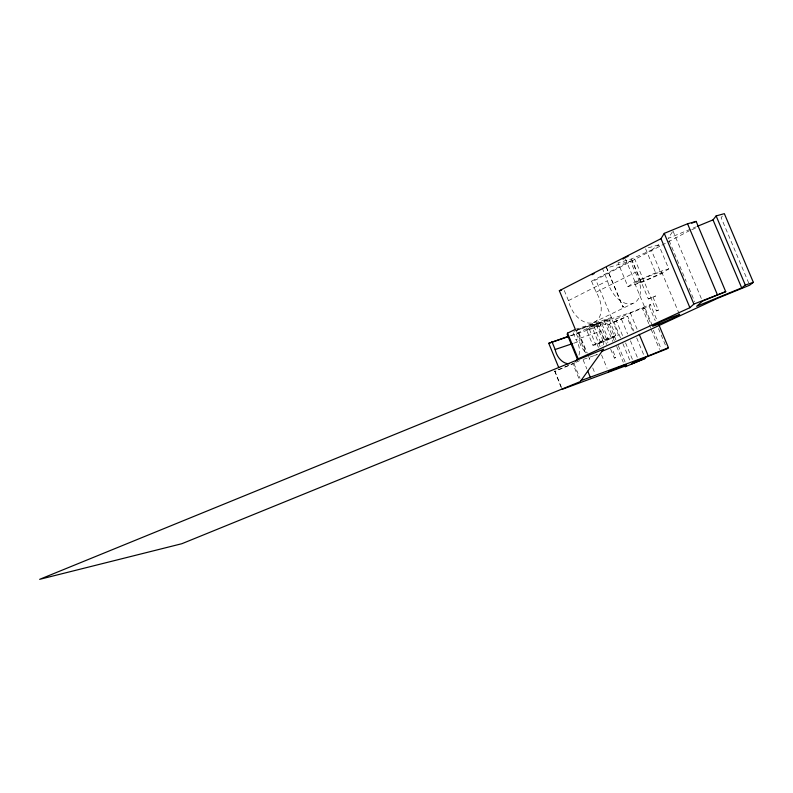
<?xml version="1.0" encoding="UTF-8"?>
<svg xmlns="http://www.w3.org/2000/svg" width="793" height="793" viewBox="0 0 793 793"><rect width="100%" height="100%" fill="white"/><g stroke="black" fill="none" stroke-linecap="round" stroke-linejoin="round"><path stroke-width="0.59" stroke-dasharray="3.96 2.97" d="M561.008 387.212L554.793 371.074L572.843 363.719L579.306 379.391M600.142 346.719L591.657 326.24L592.906 323.752L602.095 345.926M614.307 340.732L607.725 324.862L608.915 322.929L615.923 339.939M589.605 358.832L589.12 359.179L589.605 358.832L587.722 354.293M623.04 307.159L623.635 306.237L623.04 307.159L606.526 267.469M620.493 337.868L613.871 321.928L615.685 319.123L643.916 307.565L651.003 324.555M672.375 231.893L668.162 238.386L696.195 226.818M648.783 323.673L642.707 309.101L643.916 307.565M642.707 309.101L649.11 306.048L650.399 304.472L657.04 320.402M722.403 216.043L721.115 217.639L748.681 282.962M651.35 250.182L658.715 244.878L668.767 268.877L661.243 273.843L641.071 282.605L627.947 286.63L618.034 262.83L631.238 259.043L651.35 250.182L661.243 273.843M627.947 286.63L635.015 281.832L655.662 272.842L668.767 268.877M564.289 290.506L568.472 300.626A22.66 14.849 63.5 0 0 593.144 322.692A22.66 14.849 63.5 0 0 596.118 292.171L591.548 281.158L595.821 279.889L689.434 230.704M591.548 281.158L630.455 261.066L635.183 272.396A23.324 14.829 63.5 0 1 632.556 303.59A23.324 14.829 63.5 0 1 607.507 280.692L602.7 269.124M568.472 300.626L607.507 280.692M596.118 292.171L635.183 272.396M591.657 326.24L611.472 317.557L595.821 279.889M593.323 322.632L632.745 303.531M570.524 335.598L576.333 333.675L597.089 323.653L600.301 331.395A15.612 11.905 71.4 0 1 603.622 344.866M586.414 329.531L596.316 324.743L609.222 319.718L612.018 319.559L618.5 335.181L595.83 344.826L592.906 345.223L586.414 329.531L589.397 329.283L612.018 319.559M607.725 324.862L627.679 316.268L633.845 331.077M592.906 345.223L602.868 340.544L615.764 335.489L618.5 335.181M575.103 362.718L554.604 371.649M576.214 362.213L579.514 360.686M652.976 297.097L658.408 310.113L656.386 310.935L634.697 258.974M691.704 229.772L697.354 227.432M610.689 349.257L614.357 358.099L615.725 357.544L612.047 348.692M648.317 298.971L655.672 295.958L648.317 298.971L632.061 260.015M576.115 330.631L592.906 323.752M577.205 329.68L630.247 312.72L650.399 304.472M613.871 321.928L627.679 316.268M656.386 310.935L658.408 310.113M614.357 358.099L615.725 357.544M583.47 359.368L597.317 354.521A15.612 11.905 71.4 0 1 594.314 355.314M570.732 335.855L608.915 322.929M573.686 343.25L579.485 341.297A15.612 11.905 71.4 0 0 586.939 353.192M579.009 355.135A15.88 11.895 71.4 0 0 575.956 339.553L600.301 331.395M575.341 329.392L611.472 317.557M573.854 331.286L597.089 323.653M609.639 267.112L630.455 261.066M658.715 244.878L645.522 248.596L655.662 272.842M672.979 230.971L701.488 298.902M669.114 240.646L686.193 281.396M689.048 288.186L694.737 301.766M661.669 271.949L679.155 313.75M631.238 259.043L641.071 282.605M649.11 306.048L655.226 320.689M658.507 328.57L666.031 346.591M625.399 258.786L635.015 281.832M634.757 283.349L652.51 325.933M653.363 330.215L661.392 349.475M649.249 324.793L650.656 328.163M651.122 329.283L659.538 349.465M630.247 312.72L637.344 329.779M636.69 337.917L644.273 356.146M606.229 267.112L622.792 306.931M628.324 320.233L633.409 332.436M621.474 319.232L627.61 333.982M630.435 340.782L637.513 357.802M615.685 319.123L623.209 337.223M625.558 342.883L632.616 359.863M622.852 343.557L629.949 360.646M609.222 319.718L615.764 335.489M618.243 345.52L626.113 364.483M616.667 346.402L623.248 362.272M604.316 321.056L612.82 341.545M602.105 324.327L608.528 339.84M599.696 322.751L607.934 342.626M597.882 323.514L606.576 344.489M596.316 324.743L602.868 340.544M596.921 343.785L598.774 348.246M601.54 354.937L607.081 368.319M589.397 329.283L595.83 344.826M578.791 332.703L587.256 353.153M578.335 333.1L586.305 352.37M592.718 367.883L594.968 373.334M576.025 330.057L585.829 353.747M576.333 333.675L579.485 341.297M573.161 332.792L575.956 339.553M583.103 359.853L586.85 368.933M573.944 363.591L580.03 378.34M554.793 371.074L561.702 387.866M640.367 282.13A14.73 1.18 -22.9 0 0 661.788 272.237A14.73 1.18 -22.9 0 0 642.697 278.958A14.73 1.18 -22.9 0 0 640.367 282.13M600.836 342.655A9.546 0.506 -22.5 0 0 614.535 336.589A9.546 0.506 -22.5 0 0 601.828 341.307A9.546 0.506 -22.5 0 0 600.836 342.655"/><path stroke-width="1.19" d="M567.56 333.119L567.164 334.299L577.691 359.784L578.186 358.842L689.9 307.684L693.885 304.056L725.714 291.655L696.145 221.406L687.561 223.765L664.256 233.38L660.985 238.673L559.352 290.714L575.341 329.392L567.56 333.119L578.186 358.842M562.168 388.976L561.93 389.432L626.579 365.494L625.132 366.812L645.224 358.426L631.367 364.066L633.557 362.123L666.972 348.841L668.44 347.711L658.943 324.952M697.315 226.352L713.016 219.879L716.138 215.914L724.346 213.664L753.35 282.348L749.633 285.212L717.814 298.208L614.714 346.095L602.036 351.269M725.714 291.655L702.439 301.162L696.641 306.296L741.693 287.899L745.301 285.064L753.35 282.348M622.971 259.162L624.943 257.685M591.905 274.755L594.066 273.625M558.768 367.625L548.746 343.3L568.204 336.361M626.024 257.21L628.195 256.248M691.734 223.229L696.145 221.406M580.972 380.61L648.238 355.928L668.44 347.711M548.746 343.3L568.412 336.638M551.958 341.733L555.159 349.495L572.526 343.637M559.352 290.714L561.593 290.05M716.138 215.914L745.301 285.064M713.016 219.879L741.693 287.899M687.561 223.765L717.298 294.49M664.256 233.38L693.885 304.056M660.985 238.673L689.9 307.684M639.237 334.319L648.238 355.928M587.791 371.203L590.141 376.873M569.027 363.838A15.88 11.895 71.4 0 1 555.159 349.495M577.71 358.535A15.88 11.895 71.4 0 1 575.688 361.211M603.473 349.257L580.238 381.631L181.855 543.711L39.65 579.336L603.473 349.257M679.621 314.871L677.053 316.308A14.75 0.724 -22.6 0 1 655.434 325.289A14.75 0.724 -22.6 0 1 660.619 321.928A14.75 0.724 -22.6 0 1 679.551 314.692L679.621 314.871M608.905 371.392L608.469 371.659L626.113 364.483L608.905 371.392"/></g></svg>
